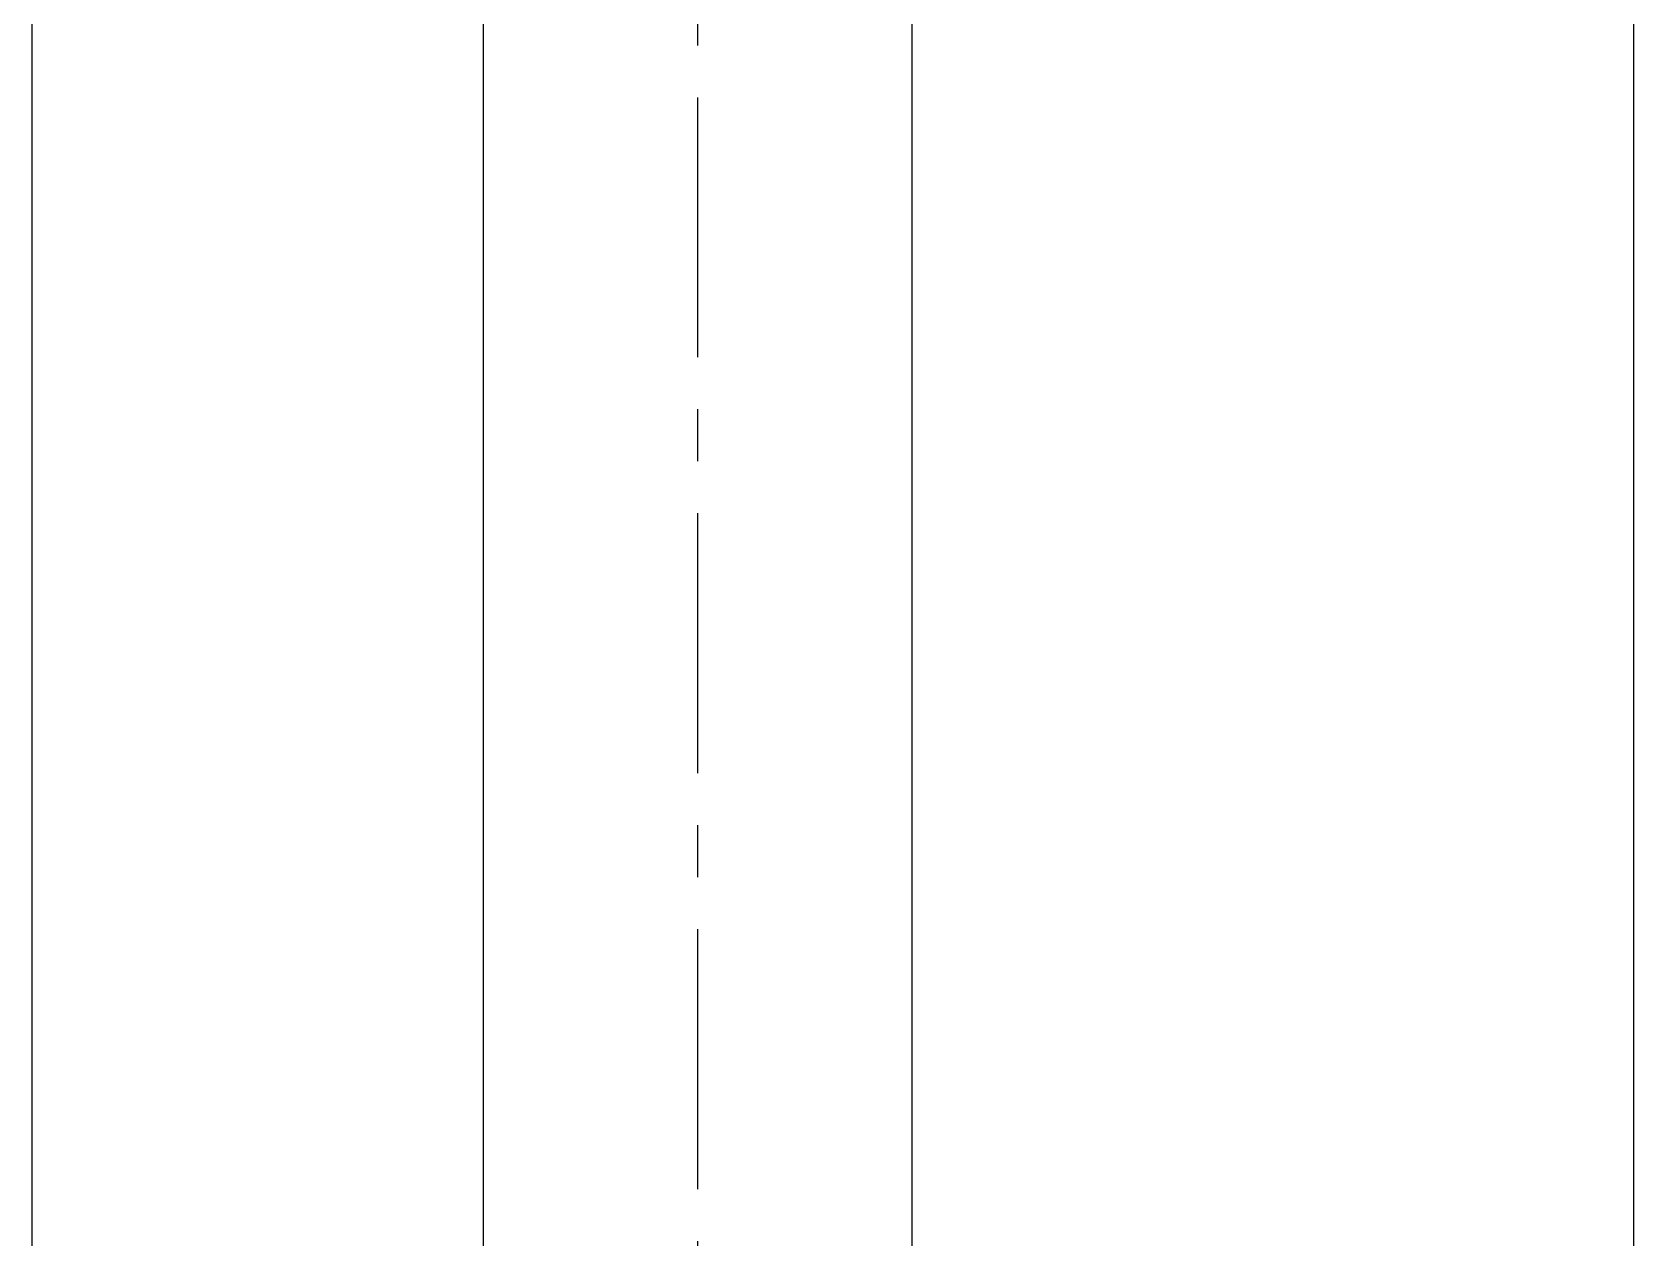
# Model space of a CAD drawing. Header units: inches. Extents: x 0 to 77285, y -118 to 40065.
# Drawn here: x 12979.15 to 13017.65, y 21939.38 to 21968.37 of the extents above; entities that cross this region are included whole.
import ezdxf

# ---------------------------------------------------------------- set-up
doc = ezdxf.new("R2010")
doc.units = ezdxf.units.IN
doc.header["$LTSCALE"] = 5
doc.header["$MEASUREMENT"] = 0
doc.linetypes.add('CENTER', pattern=[2, 1.25, -0.25, 0.25, -0.25])
for name, color, linetype in [('11', 1, 'CENTER'), ('B', 123, 'Continuous'), ('G', 231, 'Continuous')]:
    doc.layers.add(name, color=color, linetype=linetype)

# ---------------------------------------------------------------- blocks, each defined once
blk = doc.blocks.new('A$C8e4350b7')
blk.add_line((7340, -145), (180, -145))
at = {"layer": '11'}
blk.add_line((7340, -167.5), (180, -167.5), dxfattribs=at)
at = {"layer": 'B'}
for p, q in [((7340, -162.35), (180, -162.35)), ((7340, -172.65), (180, -172.65))]:
    blk.add_line(p, q, dxfattribs=at)
at = {"layer": 'G'}
blk.add_line((7340, -183.5), (180, -183.5), dxfattribs=at)

msp = doc.modelspace()

# ---------------------------------------------------------------- block references
at = {"rotation": 270}
msp.add_blockref('A$C8e4350b7', (13162.6497809, 22990.55047629), dxfattribs=at)

doc.saveas('drawing.dxf')
